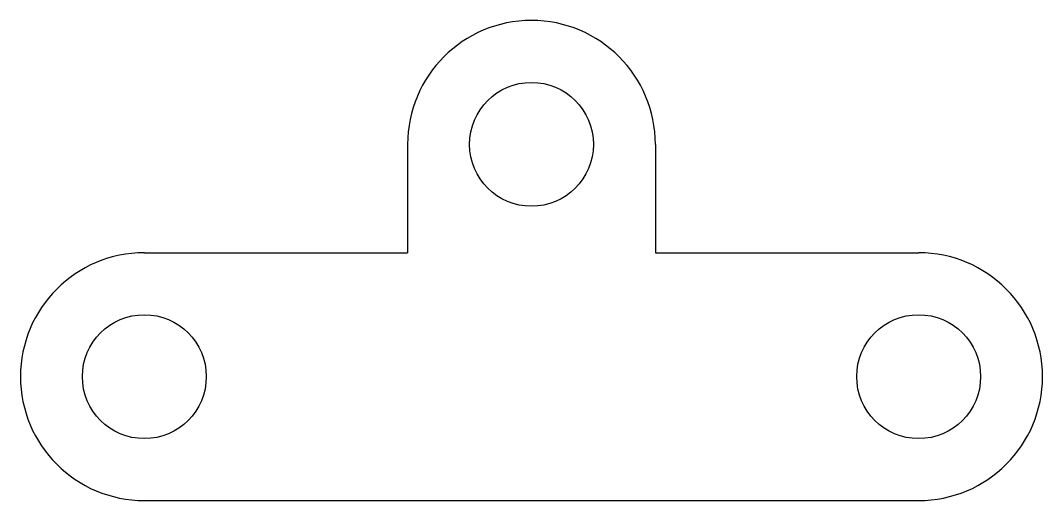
# Model space of a CAD drawing. Header units: millimetres. Extents: x 67 to 133, y 157 to 188.
import ezdxf

# ---------------------------------------------------------------- set-up
doc = ezdxf.new("R2010")
doc.units = ezdxf.units.MM

msp = doc.modelspace()

# ---------------------------------------------------------------- linework, layer by layer
for p, q in [((92, 180), (92, 173)), ((108, 180), (108, 173)), ((75, 173), (92, 173)), ((108, 173), (125, 173)), ((75, 157), (125, 157))]:
    msp.add_line(p, q)
for centre in [(100, 180), (75, 165), (125, 165)]:
    msp.add_circle(centre, 4)
for centre, start, end in [((100, 180), 0, 180), ((75, 165), 90, 270), ((125, 165), 270, 90)]:
    msp.add_arc(centre, 8, start, end)

doc.saveas('drawing.dxf')
